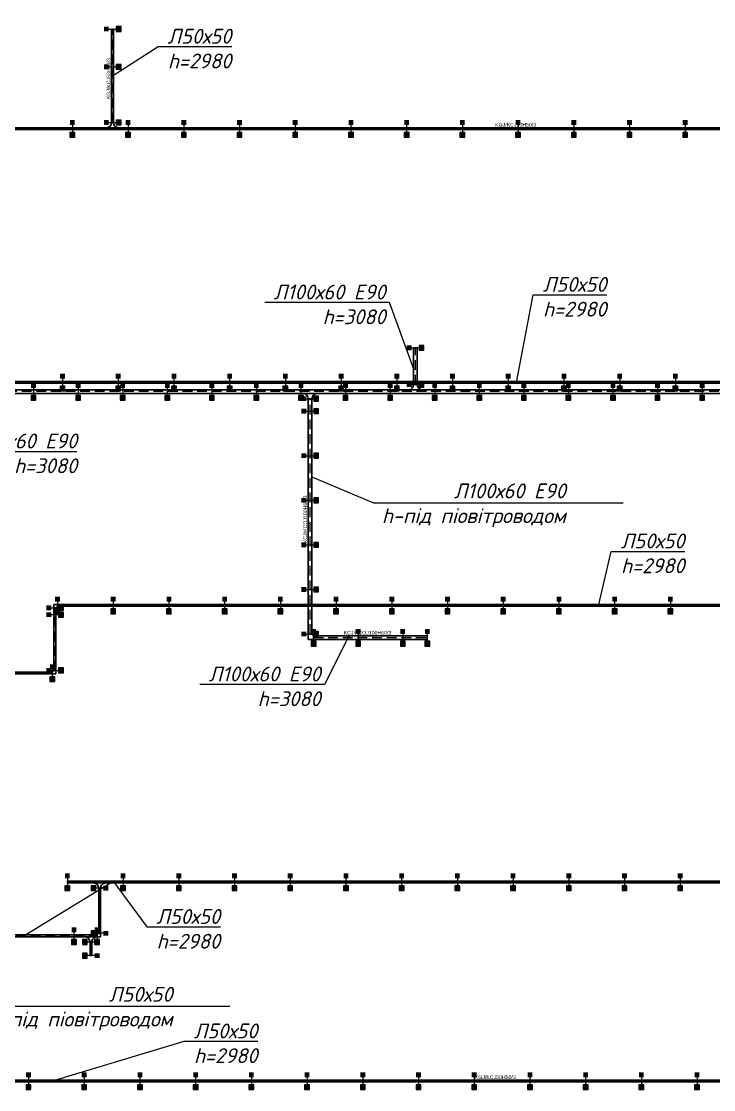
# Model space of a CAD drawing. Extents: x 221643 to 289394, y 86804 to 109436.
# Drawn here: x 225059 to 226923, y 89187 to 92063 of the extents above; entities that cross this region are included whole.
import ezdxf
from ezdxf import colors
from ezdxf.entities.mleader import LeaderData, LeaderLine
from ezdxf.math import Vec2, Vec3

# ---------------------------------------------------------------- set-up
doc = ezdxf.new("R2010")
doc.units = 0
doc.linetypes.add('DASHED2', pattern=[0.375, 0.25, -0.125])
doc.layers.add('BAKS_opis', color=7, linetype='Continuous')
for name, color, linetype, lineweight in [('E_Лотки', 5, 'Continuous', 30), ('E_Лотки_аварійні', 1, 'Continuous', 30), ('E_Позначення', 7, 'Continuous', 15)]:
    doc.layers.add(name, color=color, linetype=linetype, lineweight=lineweight)
doc.layers.add('E_Лотки_опори_опуски', color=2, linetype='Continuous', plot=False)
doc.styles.add('ROMANS', font='ROMANS')
doc.styles.get("Standard").update_dxf_attribs({"font": 'arial.ttf'})
doc.styles.add('ГОСТ 2.304', font='isocpeui.ttf')

# ---------------------------------------------------------------- blocks, each defined once
blk = doc.blocks.new('A$C3C5B6495')
at = {"linetype": 'Continuous'}
for p, q in [((0, 33), (0, 0)), ((14, 19), (14, 14))]:
    blk.add_line(p, q, dxfattribs=at)
for centre, start, end in [((14, 33), 180, 270), ((14, 0), 90, 180)]:
    blk.add_arc(centre, 14, start, end, dxfattribs=at)
blk = doc.blocks.new('TKD___50')
blk.add_blockref('A$C3C5B6495', (0, -16.5))
blk = doc.blocks.new('A$C4863500E')
at = {"linetype": 'Continuous'}
for p, q in [((380, 140), (0, 140)), ((240, 0), (140, 0))]:
    blk.add_line(p, q, dxfattribs=at)
for centre, start, end in [((0, 0), 0, 90), ((380, 0), 90, 180)]:
    blk.add_arc(centre, 140, start, end, dxfattribs=at)
blk = doc.blocks.new('TKD___100')
at = {"xscale": 0.1, "yscale": 0.1, "zscale": 0.1}
blk.add_blockref('A$C4863500E', (-19, -14), dxfattribs=at)
at = {"style": 'ROMANS', "flags": 9}
for tag, p in [('SYMBOL', (4.9, 15)), ('ID', (4.9, 14.7)), ('NAME', (4.9, 14.4)), ('TYP', (4.9, 14)), ('LENGTH', (4.9, 13.7)), ('ATT_1', (4.9, 13.4)), ('ATT_2', (4.9, 13)), ('ATT_3', (4.9, 12.7)), ('ATT_4', (4.9, 12.3)), ('ATT_5', (4.9, 11.9)), ('LUSTRO', (4.9, 11.6)), ('P1', (4.9, 11.2)), ('P2', (4.9, 10.9)), ('AN', (4.9, 10.6))]:
    blk.add_attdef(tag, p, '', height=0.3, dxfattribs=at)
blk = doc.blocks.new('A$C44C0357C')
at = {"linetype": 'Continuous'}
for p, q in [((0, 95), (50, 95)), ((0, 95), (0, 0)), ((95, 0), (0, 0)), ((50, 95), (95, 50)), ((95, 50), (95, 0))]:
    blk.add_line(p, q, dxfattribs=at)
blk = doc.blocks.new('KK___50')
at = {"xscale": 0.1, "yscale": 0.1, "zscale": 0.1, "rotation": 270}
blk.add_blockref('A$C44C0357C', (-2.5, 9.5), dxfattribs=at)
at = {"style": 'ROMANS', "flags": 9}
for tag, p in [('SYMBOL', (-1370.4, 2080.3)), ('ID', (-1370, 2080.3)), ('NAME', (-1369.7, 2080.3)), ('TYP', (-1369.4, 2080.3)), ('LENGTH', (-1369.1, 2080.3)), ('ATT_1', (-1368.7, 2080.3)), ('ATT_2', (-1368.4, 2080.3)), ('ATT_3', (-1368, 2080.3)), ('ATT_4', (-1367.7, 2080.3)), ('ATT_5', (-1367.3, 2080.3)), ('LUSTRO', (-1366.9, 2080.3)), ('P1', (-1366.6, 2080.3)), ('P2', (-1366.3, 2080.3)), ('AN', (-1366, 2080.3))]:
    blk.add_attdef(tag, p, '', height=0.3, rotation=90, dxfattribs=at)
blk = doc.blocks.new('BAKS_1494')
at = {"layer": 'BAKS_opis', "linetype": 'DASHED2', "ltscale": 105}
blk.add_line((0, 0), (2462.2, 0), dxfattribs=at)
at = {"layer": 'E_Лотки'}
for points in [[(0, -2.5), (2462.2, -2.5), (2462.2, 2.5), (0, 2.5)], [(0, 2.5), (2462.2, 2.5), (2462.2, -2.5), (0, -2.5)], [(0, 2.5), (2462.2, 2.5), (2462.2, 2.5), (0, 2.5)], [(0, -2.5), (2462.2, -2.5), (2462.2, -2.5), (0, -2.5)]]:
    blk.add_3dface(points, dxfattribs=at)
at = {"flags": 1}
for tag, p in [('ID', (0, 2.5)), ('LENGTH', (0, 0)), ('ATT_1', (2469.2, 0)), ('ATT_2', (2469.2, 0)), ('ATT_3', (2469.2, 0)), ('ATT_4', (2469.2, 0)), ('ATT_5', (2469.2, 0)), ('AN', (2469.2, 0)), ('TYP', (2469.2, 0)), ('NAME', (2469.2, 0)), ('P1X', (2469.2, 0)), ('P2X', (2469.2, 0)), ('P1Y', (2469.2, 0)), ('P2Y', (2469.2, 0))]:
    blk.add_attdef(tag, p, '', height=2.5, dxfattribs=at)
at = {"layer": 'BAKS_opis'}
blk.add_attdef('SYMBOL', (1171.6, 5.5), '', height=10, rotation=0, dxfattribs=at)
blk = doc.blocks.new('BAKS_1497')
at = {"layer": 'BAKS_opis', "linetype": 'DASHED2', "ltscale": 105}
blk.add_line((0, 0), (4695.4, 0), dxfattribs=at)
at = {"layer": 'E_Лотки'}
for points in [[(0, -2.5), (4695.4, -2.5), (4695.4, 2.5), (0, 2.5)], [(0, 2.5), (4695.4, 2.5), (4695.4, -2.5), (0, -2.5)], [(0, 2.5), (4695.4, 2.5), (4695.4, 2.5), (0, 2.5)], [(0, -2.5), (4695.4, -2.5), (4695.4, -2.5), (0, -2.5)]]:
    blk.add_3dface(points, dxfattribs=at)
at = {"flags": 1}
for tag, p in [('ID', (0, 2.5)), ('LENGTH', (0, 0)), ('ATT_1', (4702.4, 0)), ('ATT_2', (4702.4, 0)), ('ATT_3', (4702.4, 0)), ('ATT_4', (4702.4, 0)), ('ATT_5', (4702.4, 0)), ('AN', (4702.4, 0)), ('TYP', (4702.4, 0)), ('NAME', (4702.4, 0)), ('P1X', (4702.4, 0)), ('P2X', (4702.4, 0)), ('P1Y', (4702.4, 0)), ('P2Y', (4702.4, 0))]:
    blk.add_attdef(tag, p, '', height=2.5, dxfattribs=at)
at = {"layer": 'BAKS_opis'}
blk.add_attdef('SYMBOL', (2288.2, 5.5), '', height=10, dxfattribs=at)
blk = doc.blocks.new('BAKS_1503')
at = {"layer": 'BAKS_opis', "linetype": 'DASHED2', "ltscale": 105}
blk.add_line((0, 0), (-7077.6, 0), dxfattribs=at)
at = {"layer": 'E_Лотки'}
for points in [[(0, 2.5), (-7077.6, 2.5), (-7077.6, -2.5), (0, -2.5)], [(0, 2.5), (-7077.6, 2.5), (-7077.6, 2.5), (0, 2.5)], [(0, -2.5), (-7077.6, -2.5), (-7077.6, 2.5), (0, 2.5)], [(0, -2.5), (-7077.6, -2.5), (-7077.6, -2.5), (0, -2.5)]]:
    blk.add_3dface(points, dxfattribs=at)
at = {"flags": 1}
for tag, p in [('ATT_1', (-7077.6, 0)), ('ATT_2', (-7077.6, 0)), ('ATT_3', (-7077.6, 0)), ('ATT_4', (-7077.6, 0)), ('ATT_5', (-7077.6, 0)), ('AN', (-7077.6, 0)), ('TYP', (-7077.6, 0)), ('NAME', (-7077.6, 0)), ('P1X', (-7077.6, 0)), ('P2X', (-7077.6, 0)), ('P1Y', (-7077.6, 0)), ('P2Y', (-7077.6, 0)), ('LUSTRO', (-7077.6, 0)), ('LENGTH', (7, 0)), ('ID', (7, -2.5))]:
    blk.add_attdef(tag, p, '', height=2.5, dxfattribs=at)
at = {"layer": 'BAKS_opis'}
blk.add_attdef('SYMBOL', (-3598.3, 5.5), '', height=10, rotation=360, dxfattribs=at)
blk = doc.blocks.new('BAKS_1524')
at = {"layer": 'BAKS_opis', "linetype": 'DASHED2', "ltscale": 105}
blk.add_line((0, 0), (0, -36.5), dxfattribs=at)
at = {"layer": 'E_Лотки'}
for points in [[(-2.5, 0), (-2.5, -36.5), (2.5, -36.5), (2.5, 0)], [(-2.5, 0), (-2.5, -36.5), (-2.5, -36.5), (-2.5, 0)], [(2.5, 0), (2.5, -36.5), (-2.5, -36.5), (-2.5, 0)], [(2.5, 0), (2.5, -36.5), (2.5, -36.5), (2.5, 0)]]:
    blk.add_3dface(points, dxfattribs=at)
at = {"flags": 1}
for tag, p in [('LENGTH', (0, 0)), ('ID', (2.5, 0)), ('ATT_1', (0, -36.5)), ('ATT_2', (0, -36.5)), ('ATT_3', (0, -36.5)), ('ATT_4', (0, -36.5)), ('ATT_5', (0, -36.5)), ('AN', (0, -36.5)), ('TYP', (0, -36.5)), ('NAME', (0, -36.5)), ('P1X', (0, -36.5)), ('P2X', (0, -36.5)), ('P1Y', (0, -36.5)), ('P2Y', (0, -36.5)), ('LUSTRO', (0, -36.5))]:
    blk.add_attdef(tag, p, '', height=2.5, dxfattribs=at)
at = {"layer": 'BAKS_opis', "flags": 1}
blk.add_attdef('SYMBOL', (5.5, -18.2), '', height=10, rotation=270, dxfattribs=at)
blk = doc.blocks.new('BAKS_1526')
at = {"layer": 'BAKS_opis', "linetype": 'DASHED2', "ltscale": 105}
blk.add_line((0, 0), (3602.6, 0), dxfattribs=at)
at = {"layer": 'E_Лотки'}
for points in [[(0, -2.5), (3602.6, -2.5), (3602.6, 2.5), (0, 2.5)], [(0, 2.5), (3602.6, 2.5), (3602.6, -2.5), (0, -2.5)], [(0, 2.5), (3602.6, 2.5), (3602.6, 2.5), (0, 2.5)], [(0, -2.5), (3602.6, -2.5), (3602.6, -2.5), (0, -2.5)]]:
    blk.add_3dface(points, dxfattribs=at)
at = {"flags": 1}
for tag, p in [('ID', (0, 2.5)), ('LENGTH', (0, 0)), ('ATT_1', (3602.6, 0)), ('ATT_2', (3602.6, 0)), ('ATT_3', (3602.6, 0)), ('ATT_4', (3602.6, 0)), ('ATT_5', (3602.6, 0)), ('AN', (3602.6, 0)), ('TYP', (3602.6, 0)), ('NAME', (3602.6, 0)), ('P1X', (3602.6, 0)), ('P2X', (3602.6, 0)), ('P1Y', (3602.6, 0)), ('P2Y', (3602.6, 0)), ('LUSTRO', (3602.6, 0))]:
    blk.add_attdef(tag, p, '', height=2.5, dxfattribs=at)
at = {"layer": 'BAKS_opis'}
blk.add_attdef('SYMBOL', (1738.3, 5.5), '', height=10, dxfattribs=at)
blk = doc.blocks.new('BAKS_1528')
at = {"layer": 'BAKS_opis', "linetype": 'DASHED2', "ltscale": 105}
blk.add_line((0, 0), (0, 251.6), dxfattribs=at)
at = {"layer": 'E_Лотки'}
for points in [[(2.5, 0), (2.5, 251.6), (-2.5, 251.6), (-2.5, 0)], [(-2.5, 0), (-2.5, 251.6), (2.5, 251.6), (2.5, 0)], [(-2.5, 0), (-2.5, 251.6), (-2.5, 251.6), (-2.5, 0)], [(2.5, 0), (2.5, 251.6), (2.5, 251.6), (2.5, 0)]]:
    blk.add_3dface(points, dxfattribs=at)
at = {"flags": 1}
for tag, p in [('ATT_1', (0, 251.6)), ('ATT_2', (0, 251.6)), ('ATT_3', (0, 251.6)), ('ATT_4', (0, 251.6)), ('ATT_5', (0, 251.6)), ('AN', (0, 251.6)), ('TYP', (0, 251.6)), ('NAME', (0, 251.6)), ('P1X', (0, 251.6)), ('P2X', (0, 251.6)), ('P1Y', (0, 251.6)), ('P2Y', (0, 251.6)), ('LUSTRO', (0, 251.6)), ('ID', (-2.5, 0)), ('LENGTH', (0, 0))]:
    blk.add_attdef(tag, p, '', height=2.5, dxfattribs=at)
at = {"layer": 'BAKS_opis'}
blk.add_attdef('SYMBOL', (-5.5, 62.8), '', height=10, rotation=90, dxfattribs=at)
blk = doc.blocks.new('BAKS_1531')
at = {"layer": 'BAKS_opis', "linetype": 'DASHED2', "ltscale": 105}
blk.add_line((0, 0), (6090.5, 0, 0), dxfattribs=at)
at = {"layer": 'E_Лотки'}
for points in [[(0, -2.5), (6090.5, -2.5, 0), (6090.5, 2.5, 0), (0, 2.5)], [(0, 2.5), (6090.5, 2.5, 0), (6090.5, -2.5, 0), (0, -2.5)], [(0, 2.5), (6090.5, 2.5, 0), (6090.5, 2.5, 0), (0, 2.5)], [(0, -2.5), (6090.5, -2.5, 0), (6090.5, -2.5, 0), (0, -2.5)]]:
    blk.add_3dface(points, dxfattribs=at)
at = {"flags": 1}
for tag, p in [('ID', (0, 2.5)), ('LENGTH', (0, 0)), ('ATT_1', (6090.5, 0, 0)), ('ATT_2', (6090.5, 0, 0)), ('ATT_3', (6090.5, 0, 0)), ('ATT_4', (6090.5, 0, 0)), ('ATT_5', (6090.5, 0, 0)), ('AN', (6090.5, 0, 0)), ('TYP', (6090.5, 0, 0)), ('NAME', (6090.5, 0, 0)), ('P1X', (6090.5, 0, 0)), ('P2X', (6090.5, 0, 0)), ('P1Y', (6090.5, 0, 0)), ('P2Y', (6090.5, 0, 0)), ('LUSTRO', (6090.5, 0, 0))]:
    blk.add_attdef(tag, p, '', height=2.5, dxfattribs=at)
at = {"layer": 'BAKS_opis'}
blk.add_attdef('SYMBOL', (2982.2, 5.5), '', height=10, dxfattribs=at)
blk = doc.blocks.new('BAKS_1571')
at = {"layer": 'BAKS_opis', "linetype": 'DASHED2', "ltscale": 105}
blk.add_line((0, 0), (-5033.5, 0), dxfattribs=at)
at = {"layer": 'E_Лотки_аварійні'}
for points in [[(0, 5), (-5033.5, 5), (-5033.5, -5), (0, -5)], [(0, 5), (-5033.5, 5), (-5033.5, 5), (0, 5)], [(0, -5), (-5033.5, -5), (-5033.5, 5), (0, 5)], [(0, -5), (-5033.5, -5), (-5033.5, -5), (0, -5)]]:
    blk.add_3dface(points, dxfattribs=at)
at = {"flags": 1}
for tag, p in [('ATT_1', (-5033.5, 0)), ('ATT_2', (-5033.5, 0)), ('ATT_3', (-5033.5, 0)), ('ATT_4', (-5033.5, 0)), ('ATT_5', (-5033.5, 0)), ('AN', (-5033.5, 0)), ('TYP', (-5033.5, 0)), ('NAME', (-5033.5, 0)), ('P1X', (-5033.5, 0)), ('P2X', (-5033.5, 0)), ('P1Y', (-5033.5, 0)), ('P2Y', (-5033.5, 0)), ('LUSTRO', (-5033.5, 0)), ('LENGTH', (0, 0)), ('ID', (0, -5))]:
    blk.add_attdef(tag, p, '', height=2.5, dxfattribs=at)
at = {"layer": 'BAKS_opis'}
blk.add_attdef('SYMBOL', (-2588.8, 8), '', height=10, rotation=360, dxfattribs=at)
blk = doc.blocks.new('BAKS_1582')
at = {"layer": 'BAKS_opis', "linetype": 'DASHED2', "ltscale": 105}
blk.add_line((0, 0), (0, 99), dxfattribs=at)
at = {"layer": 'E_Лотки_аварійні'}
for points in [[(5, 0), (5, 99), (-5, 99), (-5, 0)], [(-5, 0), (-5, 99), (5, 99), (5, 0)], [(-5, 0), (-5, 99), (-5, 99), (-5, 0)], [(5, 0), (5, 99), (5, 99), (5, 0)]]:
    blk.add_3dface(points, dxfattribs=at)
at = {"flags": 1}
for tag, p in [('ATT_1', (0, 99)), ('ATT_2', (0, 99)), ('ATT_3', (0, 99)), ('ATT_4', (0, 99)), ('ATT_5', (0, 99)), ('AN', (0, 99)), ('TYP', (0, 99)), ('NAME', (0, 99)), ('P1X', (0, 99)), ('P2X', (0, 99)), ('P1Y', (0, 99)), ('P2Y', (0, 99)), ('LUSTRO', (0, 99)), ('ID', (-5, 0)), ('LENGTH', (0, 0))]:
    blk.add_attdef(tag, p, '', height=2.5, dxfattribs=at)
at = {"layer": 'BAKS_opis', "flags": 1}
blk.add_attdef('SYMBOL', (8, 49.5), '', height=10, rotation=270, dxfattribs=at)
blk = doc.blocks.new('_None')
blk = doc.blocks.new('BAKS_1638')
at = {"layer": 'BAKS_opis', "linetype": 'DASHED2', "ltscale": 105}
blk.add_line((0, 0), (0, -121.5), dxfattribs=at)
at = {"layer": 'E_Лотки'}
for points in [[(-2.5, 0), (-2.5, -121.5), (2.5, -121.5), (2.5, 0)], [(2.5, 0), (2.5, -121.5), (-2.5, -121.5), (-2.5, 0)], [(2.5, 0), (2.5, -121.5), (2.5, -121.5), (2.5, 0)], [(-2.5, 0), (-2.5, -121.5), (-2.5, -121.5), (-2.5, 0)]]:
    blk.add_3dface(points, dxfattribs=at)
at = {"flags": 1}
for tag, p in [('LENGTH', (0, 0)), ('ID', (2.5, 0)), ('ATT_1', (0, -121.5)), ('ATT_2', (0, -121.5)), ('ATT_3', (0, -121.5)), ('ATT_4', (0, -121.5)), ('ATT_5', (0, -121.5)), ('AN', (0, -121.5)), ('TYP', (0, -121.5)), ('NAME', (0, -121.5)), ('P1X', (0, -121.5)), ('P2X', (0, -121.5)), ('P1Y', (0, -121.5)), ('P2Y', (0, -121.5)), ('LUSTRO', (0, -121.5))]:
    blk.add_attdef(tag, p, '', height=2.5, dxfattribs=at)
at = {"layer": 'BAKS_opis', "flags": 1}
blk.add_attdef('SYMBOL', (5.5, -60.8), '', height=10, rotation=270, dxfattribs=at)
blk = doc.blocks.new('BAKS_1644')
at = {"layer": 'BAKS_opis', "linetype": 'DASHED2', "ltscale": 105}
blk.add_line((0, 0), (422.4, 0), dxfattribs=at)
at = {"layer": 'E_Лотки'}
for points in [[(0, -2.5), (422.4, -2.5), (422.4, 2.5), (0, 2.5)], [(0, 2.5), (422.4, 2.5), (422.4, -2.5), (0, -2.5)], [(0, 2.5), (422.4, 2.5), (422.4, 2.5), (0, 2.5)], [(0, -2.5), (422.4, -2.5), (422.4, -2.5), (0, -2.5)]]:
    blk.add_3dface(points, dxfattribs=at)
at = {"flags": 1}
for tag, p in [('ID', (0, 2.5)), ('LENGTH', (0, 0)), ('TYP', (429.4, 0)), ('ATT_1', (429.4, 0)), ('ATT_2', (429.4, 0)), ('ATT_3', (429.4, 0)), ('ATT_4', (429.4, 0)), ('ATT_5', (429.4, 0)), ('AN', (429.4, 0)), ('NAME', (429.4, 0)), ('P1X', (429.4, 0)), ('P2X', (429.4, 0)), ('P1Y', (429.4, 0)), ('P2Y', (429.4, 0))]:
    blk.add_attdef(tag, p, '', height=2.5, dxfattribs=at)
at = {"layer": 'BAKS_opis'}
blk.add_attdef('SYMBOL', (151.7, 5.5), '', height=10, dxfattribs=at)
blk = doc.blocks.new('BAKS_1645')
at = {"layer": 'BAKS_opis', "linetype": 'DASHED2', "ltscale": 105}
blk.add_line((0, 0), (5647.1, 0), dxfattribs=at)
at = {"layer": 'E_Лотки'}
for points in [[(0, -2.5), (5647.1, -2.5), (5647.1, 2.5), (0, 2.5)], [(0, 2.5), (5647.1, 2.5), (5647.1, -2.5), (0, -2.5)], [(0, 2.5), (5647.1, 2.5), (5647.1, 2.5), (0, 2.5)], [(0, -2.5), (5647.1, -2.5), (5647.1, -2.5), (0, -2.5)]]:
    blk.add_3dface(points, dxfattribs=at)
at = {"flags": 1}
for tag, p in [('ID', (-7, 2.5)), ('LENGTH', (-7, 0)), ('TYP', (5647.1, 0)), ('ATT_1', (5647.1, 0)), ('ATT_2', (5647.1, 0)), ('ATT_3', (5647.1, 0)), ('ATT_4', (5647.1, 0)), ('ATT_5', (5647.1, 0)), ('AN', (5647.1, 0)), ('NAME', (5647.1, 0)), ('P1X', (5647.1, 0)), ('P2X', (5647.1, 0)), ('P1Y', (5647.1, 0)), ('P2Y', (5647.1, 0)), ('LUSTRO', (5647.1, 0))]:
    blk.add_attdef(tag, p, '', height=2.5, dxfattribs=at)
at = {"layer": 'BAKS_opis'}
blk.add_attdef('SYMBOL', (2757, 5.5), '', height=10, dxfattribs=at)
blk = doc.blocks.new('BAKS_1646')
at = {"layer": 'BAKS_opis', "linetype": 'DASHED2', "ltscale": 105}
blk.add_line((0, 0), (0, 168.3), dxfattribs=at)
at = {"layer": 'E_Лотки'}
for points in [[(2.5, 0), (2.5, 168.3), (-2.5, 168.3), (-2.5, 0)], [(-2.5, 0), (-2.5, 168.3), (2.5, 168.3), (2.5, 0)], [(-2.5, 0), (-2.5, 168.3), (-2.5, 168.3), (-2.5, 0)], [(2.5, 0), (2.5, 168.3), (2.5, 168.3), (2.5, 0)]]:
    blk.add_3dface(points, dxfattribs=at)
at = {"flags": 1}
for tag, p in [('ATT_1', (0, 175.3)), ('ATT_2', (0, 175.3)), ('ATT_3', (0, 175.3)), ('ATT_4', (0, 175.3)), ('ATT_5', (0, 175.3)), ('AN', (0, 175.3)), ('TYP', (0, 175.3)), ('NAME', (0, 175.3)), ('P1X', (0, 175.3)), ('P2X', (0, 175.3)), ('P1Y', (0, 175.3)), ('P2Y', (0, 175.3)), ('ID', (-2.5, -7)), ('LENGTH', (0, -7))]:
    blk.add_attdef(tag, p, '', height=2.5, dxfattribs=at)
at = {"layer": 'BAKS_opis', "flags": 1}
blk.add_attdef('SYMBOL', (-5.5, 84.1), '', height=10, rotation=90, dxfattribs=at)
blk = doc.blocks.new('A$C7FF703E6')
at = {"linetype": 'Continuous'}
for p, q in [((0, 145), (100, 145)), ((0, 145), (0, 0)), ((100, 145), (145, 100)), ((145, 100), (145, 0)), ((145, 0), (0, 0))]:
    blk.add_line(p, q, dxfattribs=at)
blk = doc.blocks.new('KK___100')
at = {"xscale": 0.1, "yscale": 0.1, "zscale": 0.1, "rotation": 270}
blk.add_blockref('A$C7FF703E6', (-5, 14.5), dxfattribs=at)
at = {"style": 'ROMANS', "flags": 9}
for tag, p in [('SYMBOL', (-1386.7, 2120.9)), ('ID', (-1386.4, 2120.9)), ('NAME', (-1386.1, 2120.9)), ('TYP', (-1385.8, 2120.9)), ('LENGTH', (-1385.4, 2120.9)), ('ATT_1', (-1385.1, 2120.9)), ('ATT_2', (-1384.8, 2120.9)), ('ATT_3', (-1384.4, 2120.9)), ('ATT_4', (-1384, 2120.9)), ('ATT_5', (-1383.7, 2120.9)), ('LUSTRO', (-1383.3, 2120.9)), ('P1', (-1383, 2120.9)), ('P2', (-1382.7, 2120.9)), ('AN', (-1382.4, 2120.9))]:
    blk.add_attdef(tag, p, '', height=0.3, rotation=90, dxfattribs=at)
blk = doc.blocks.new('BAKS_1649')
at = {"layer": 'BAKS_opis', "linetype": 'DASHED2', "ltscale": 105}
blk.add_line((0, 0), (306, 0), dxfattribs=at)
at = {"layer": 'E_Лотки_аварійні'}
for points in [[(0, -5), (306, -5), (306, 5), (0, 5)], [(0, 5), (306, 5), (306, -5), (0, -5)], [(0, 5), (306, 5), (306, 5), (0, 5)], [(0, -5), (306, -5), (306, -5), (0, -5)]]:
    blk.add_3dface(points, dxfattribs=at)
at = {"flags": 1}
for tag, p in [('ID', (0, 5)), ('LENGTH', (0, 0)), ('TYP', (306, 0)), ('ATT_1', (306, 0)), ('ATT_2', (306, 0)), ('ATT_3', (306, 0)), ('ATT_4', (306, 0)), ('ATT_5', (306, 0)), ('AN', (306, 0)), ('NAME', (306, 0)), ('P1X', (306, 0)), ('P2X', (306, 0)), ('P1Y', (306, 0)), ('P2Y', (306, 0)), ('LUSTRO', (306, 0))]:
    blk.add_attdef(tag, p, '', height=2.5, dxfattribs=at)
at = {"layer": 'BAKS_opis'}
blk.add_attdef('SYMBOL', (81, 8), '', height=10, dxfattribs=at)
blk = doc.blocks.new('BAKS_1650')
at = {"layer": 'BAKS_opis', "linetype": 'DASHED2', "ltscale": 105}
blk.add_line((0, 0), (0, 633.5), dxfattribs=at)
at = {"layer": 'E_Лотки_аварійні'}
for points in [[(5, 0), (5, 633.5), (-5, 633.5), (-5, 0)], [(-5, 0), (-5, 633.5), (5, 633.5), (5, 0)], [(-5, 0), (-5, 633.5), (-5, 633.5), (-5, 0)], [(5, 0), (5, 633.5), (5, 633.5), (5, 0)]]:
    blk.add_3dface(points, dxfattribs=at)
at = {"flags": 1}
for tag, p in [('ATT_2', (0, 633.5)), ('ATT_3', (0, 633.5)), ('ATT_1', (0, 633.5)), ('ATT_4', (0, 633.5)), ('ATT_5', (0, 633.5)), ('AN', (0, 633.5)), ('TYP', (0, 633.5)), ('P2X', (0, 633.5)), ('P2Y', (0, 633.5)), ('LUSTRO', (0, 633.5)), ('NAME', (0, 633.5)), ('P1X', (0, 633.5)), ('P1Y', (0, 633.5)), ('ID', (-5, 0)), ('LENGTH', (0, 0))]:
    blk.add_attdef(tag, p, '', height=2.5, dxfattribs=at)
at = {"layer": 'BAKS_opis'}
blk.add_attdef('SYMBOL', (-8, 244.8), '', height=10, rotation=90, dxfattribs=at)
blk = doc.blocks.new('podpora_200')
for points in [[(-6.5, 10), (0, 10), (6.5, 10), (6.5, 23.1), (-6.5, 23.1)], [(-6.5, -23.1), (6.5, -23.1), (6.5, -10), (-6.5, -10)]]:
    blk.add_hatch(color=256).paths.add_polyline_path(points)
blk.add_line((0, 10), (0, -10))
blk.add_lwpolyline([(-6.5, -23.1), (6.5, -23.1), (6.5, -10), (-6.5, -10)], close=True)
at = {"style": 'ROMANS', "flags": 9}
for tag, p in [('SYMBOL', (3.3, 14.9)), ('TYP', (3.3, 13.9)), ('ATT_1', (3.3, 13.2)), ('ATT_2', (3.3, 12.9)), ('ATT_3', (3.3, 12.5)), ('ATT_4', (3.3, 12.2)), ('ATT_5', (3.3, 11.8)), ('AN', (3.3, 10.8)), ('ELEM', (3.3, 10.5)), ('ID', (3.3, 14.5)), ('NAME', (3.3, 14.2)), ('LENGTH', (3.3, 13.6)), ('P1', (3.3, 11.4)), ('P2', (3.3, 11.1))]:
    blk.add_attdef(tag, p, '', height=0.3, dxfattribs=at)

msp = doc.modelspace()

# ---------------------------------------------------------------- block references
at = {"layer": 'E_Лотки'}
for name, p in [('BAKS_1528', (225304.5036, 91790.5672)), ('BAKS_1526', (224596.5036, 91774.0672)), ('BAKS_1644', (224720.0036, 90308.8888)), ('BAKS_1494', (222800.828, 89601.1718)), ('BAKS_1503', (229878.3993, 89210.4799))]:
    msp.add_blockref(name, p, dxfattribs=at).add_auto_attribs({'SYMBOL': 'KGJ/KCJ50H50/3'})
for name, p, rotation in [('TKD___50', (225304.5036, 91776.5672), 89.99999999999999), ('KK___50', (225149.451, 90484.1718), 359.9999999999963), ('TKD___50', (225270.0036, 89743.6718), 270), ('TKD___50', (225246.5036, 89598.6718), 270)]:
    msp.add_blockref(name, p, dxfattribs=dict(at, rotation=rotation))
for name, p in [('BAKS_1531', (224720.0036, 91091.1718)), ('BAKS_1645', (225156.451, 90491.1718)), ('BAKS_1646', (225149.451, 90315.8888)), ('BAKS_1497', (225183.0036, 89746.1718)), ('BAKS_1638', (225270.0036, 89729.6718)), ('BAKS_1524', (225246.5036, 89584.6718))]:
    msp.add_blockref(name, p, dxfattribs=at)
at = {"layer": 'E_Лотки', "xscale": -1}
for p, rotation in [((225142.451, 90308.8888), 270), ((225263.0036, 89601.1718), 270.0000000011028)]:
    msp.add_blockref('KK___50', p, dxfattribs=dict(at, rotation=rotation))
at = {"layer": 'E_Лотки_аварійні'}
for name, p in [('BAKS_1582', (226120.0036, 91085.1718)), ('BAKS_1571', (229772.0036, 91066.1718))]:
    msp.add_blockref(name, p, dxfattribs=at)
at = {"layer": 'E_Лотки_аварійні', "xscale": -1, "rotation": 180}
for name, p in [('TKD___100', (226120.0036, 91071.1718)), ('KK___100', (225836.5036, 90413.6408))]:
    msp.add_blockref(name, p, dxfattribs=at)
at = {"layer": 'E_Лотки_аварійні', "xscale": -1}
msp.add_blockref('TKD___100', (225836.5036, 91061.1718), dxfattribs=at)
at = {"layer": 'E_Лотки_аварійні'}
for name, p in [('BAKS_1650', (225836.5036, 90413.6408)), ('BAKS_1649', (225846.0036, 90404.1408))]:
    msp.add_blockref(name, p, dxfattribs=at).add_auto_attribs({'SYMBOL': 'KCJ/KCOJ100H60/3'})
at = {"layer": 'E_Лотки_опори_опуски'}
for p, rotation in [((225304.5036, 92042.1717), 90), ((225304.5036, 91940.5672), 90), ((225304.5036, 91790.5672), 90), ((226120.0036, 91184.1718), 90), ((226120.0036, 91085.1718), 90), ((225836.5036, 91047.1718), 90), ((225836.5036, 91013.6408), 90), ((225836.5036, 90893.6408), 90), ((225836.5036, 90773.6408), 90), ((225836.5036, 90653.6408), 90), ((225836.5036, 90533.6408), 90), ((225149.451, 90484.1718), 90), ((225149.451, 90465.8888), 90), ((225836.5036, 90413.6408), 90), ((225149.451, 90315.8888), 90), ((225270.0036, 89729.6718), 270), ((225270.0036, 89608.1718), 270), ((225246.5036, 89584.6718), 270), ((225246.5036, 89548.1718), 270)]:
    msp.add_blockref('podpora_200', p, dxfattribs=dict(at, rotation=rotation))
for p in [(225196.5036, 91774.0672), (225346.5036, 91774.0672), (225496.5036, 91774.0672), (225646.5036, 91774.0672), (225796.5036, 91774.0672), (225946.5036, 91774.0672), (226096.5036, 91774.0672), (226246.5036, 91774.0672), (226396.5036, 91774.0672), (226546.5036, 91774.0672), (226696.5036, 91774.0672), (226846.5036, 91774.0672), (225170.0036, 91091.1718), (225320.0036, 91091.1718), (225470.0036, 91091.1718), (225620.0036, 91091.1718), (225770.0036, 91091.1718), (225920.0036, 91091.1718), (226070.0036, 91091.1718), (226220.0036, 91091.1718), (226370.0036, 91091.1718), (226520.0036, 91091.1718), (226670.0036, 91091.1718), (226820.0036, 91091.1718), (225092.0036, 91066.1718), (225212.0036, 91066.1718), (225332.0036, 91066.1718), (225452.0036, 91066.1718), (225572.0036, 91066.1718), (225692.0036, 91066.1718), (225812.0036, 91066.1718), (225932.0036, 91066.1718), (226052.0036, 91066.1718), (226172.0036, 91066.1718), (226292.0036, 91066.1718), (226412.0036, 91066.1718), (226532.0036, 91066.1718), (226652.0036, 91066.1718), (226772.0036, 91066.1718), (226892.0036, 91066.1718), (225156.451, 90491.1718), (225306.451, 90491.1718), (225456.451, 90491.1718), (225606.451, 90491.1718), (225756.451, 90491.1718), (225906.451, 90491.1718), (226056.451, 90491.1718), (226206.451, 90491.1718), (226356.451, 90491.1718), (226506.451, 90491.1718), (226656.451, 90491.1718), (226806.451, 90491.1718), (225846.0036, 90404.1408), (225966.0036, 90404.1408), (226086.0036, 90404.1408), (226151.9746, 90404.1408), (225142.451, 90308.8888), (225183.0036, 89746.1718), (225333.0036, 89746.1718), (225483.0036, 89746.1718), (225633.0036, 89746.1718), (225783.0036, 89746.1718), (225933.0036, 89746.1718), (226083.0036, 89746.1718), (226233.0036, 89746.1718), (226383.0036, 89746.1718), (226533.0036, 89746.1718), (226683.0036, 89746.1718), (226833.0036, 89746.1718), (225200.828, 89601.1718), (225263.0036, 89601.1718), (225078.3993, 89210.4799), (225228.3993, 89210.4799), (225378.3993, 89210.4799), (225528.3993, 89210.4799), (225678.3993, 89210.4799), (225828.3993, 89210.4799), (225978.3993, 89210.4799), (226128.3993, 89210.4799), (226278.3993, 89210.4799), (226428.3993, 89210.4799), (226578.3993, 89210.4799), (226728.3993, 89210.4799), (226878.3993, 89210.4799)]:
    msp.add_blockref('podpora_200', p, dxfattribs=at)

# ---------------------------------------------------------------- next in the draw order: leaders
at = {"layer": 'E_Позначення'}
ml = msp.add_multileader_mtext('Standard', dxfattribs=at)
ml.set_content('Л50х50\\Ph=2980', color=256, style='ГОСТ 2.304')
ml.set_leader_properties(color=256, linetype='ByLayer', lineweight=-1)
ml.set_arrow_properties(name='NONE')
ml.build(insert=Vec2(0, 0))
ml.multileader.update_dxf_attribs({"has_dogleg": 0, "text_left_attachment_type": 6, "text_right_attachment_type": 6, "dogleg_length": 0, "arrow_head_size": 0.1})
ctx = ml.context
ctx.base_point, ctx.char_height, ctx.arrow_head_size, ctx.landing_gap_size, ctx.plane_origin = Vec3(225427.0812, 91994.8385), 40, 0.1, 10, Vec3(228057.0662, 91830.8929)
ctx.left_attachment, ctx.right_attachment, ctx.text_align_type = 6, 6, 2
notes = []
notes.append((ctx, [(0, (1, 1, 0), (225427.0812, 91994.8385), (1, 0), 0, [(0, [(225304.5036, 91916.3695)], 0, [])])]))
ctx.mtext.insert, ctx.mtext.alignment, ctx.mtext.flow_direction = Vec3(225624.6267, 92042.8385), 3, 5
ctx.mtext.has_bg_fill, ctx.mtext.bg_color, ctx.mtext.bg_scale_factor, ctx.mtext.bg_transparency, ctx.mtext.use_window_bg_color = 1, -1027028792, 1.5, 0, 1
ml = msp.add_multileader_mtext('Standard', dxfattribs=at)
ml.set_content('Л50х50\\Ph=2980', color=256, style='ГОСТ 2.304')
ml.set_leader_properties(color=256, linetype='ByLayer', lineweight=-1)
ml.set_arrow_properties(name='NONE')
ml.build(insert=Vec2(0, 0))
ml.multileader.update_dxf_attribs({"has_dogleg": 0, "text_left_attachment_type": 6, "text_right_attachment_type": 6, "dogleg_length": 0, "arrow_head_size": 0.1})
ctx = ml.context
ctx.base_point, ctx.char_height, ctx.arrow_head_size, ctx.landing_gap_size, ctx.plane_origin = Vec3(226437.0748, 91326.8385), 40, 0.1, 10, Vec3(229067.0598, 91162.8929)
ctx.left_attachment, ctx.right_attachment, ctx.text_align_type = 6, 6, 2
notes.append((ctx, [(0, (1, 1, 0), (226437.0748, 91326.8385), (1, 0), 0, [(0, [(226392.3774, 91091.1718)], 0, [])])]))
ctx.mtext.insert, ctx.mtext.alignment, ctx.mtext.flow_direction = Vec3(226634.6203, 91374.8385), 3, 5
ctx.mtext.has_bg_fill, ctx.mtext.bg_color, ctx.mtext.bg_scale_factor, ctx.mtext.bg_transparency, ctx.mtext.use_window_bg_color = 1, -1027028792, 1.5, 0, 1
ml = msp.add_multileader_mtext('Standard', dxfattribs=at)
ml.set_content('Л100х60 Е90\\Ph=3080', color=256, style='ГОСТ 2.304')
ml.set_leader_properties(color=256, linetype='ByLayer', lineweight=-1)
ml.set_arrow_properties(name='NONE')
ml.build(insert=Vec2(0, 0))
ml.multileader.update_dxf_attribs({"has_dogleg": 0, "text_left_attachment_type": 6, "text_right_attachment_type": 6, "dogleg_length": 0, "arrow_head_size": 0.1})
ctx = ml.context
ctx.base_point, ctx.char_height, ctx.arrow_head_size, ctx.landing_gap_size, ctx.plane_origin = Vec3(225703.9596, 91306.3161), 40, 0.1, 10, Vec3(228333.9447, 91142.3706)
ctx.left_attachment, ctx.right_attachment, ctx.text_align_type = 6, 6, 2
notes.append((ctx, [(1, (1, 1, 0), (226049.99, 91306.3161), (-1, 0), 0, [(0, [(226116.8269, 91123.9851)], 0, [])])]))
ctx.mtext.insert, ctx.mtext.alignment, ctx.mtext.flow_direction = Vec3(226039.99, 91354.3161), 3, 5
ctx.mtext.has_bg_fill, ctx.mtext.bg_color, ctx.mtext.bg_scale_factor, ctx.mtext.bg_transparency, ctx.mtext.use_window_bg_color = 1, -1027028792, 1.5, 0, 1
ml = msp.add_multileader_mtext('Standard', dxfattribs=at)
ml.set_content('Л100х60 Е90\\Ph=3080', color=256, style='ГОСТ 2.304')
ml.set_leader_properties(color=256, linetype='ByLayer', lineweight=-1)
ml.set_arrow_properties(name='NONE')
ml.build(insert=Vec2(0, 0))
ml.multileader.update_dxf_attribs({"has_dogleg": 0, "text_left_attachment_type": 6, "text_right_attachment_type": 6, "dogleg_length": 0, "arrow_head_size": 0.1})
ctx = ml.context
ctx.base_point, ctx.char_height, ctx.arrow_head_size, ctx.landing_gap_size, ctx.plane_origin = Vec3(224873.3518, 90905.3152), 40, 0.1, 10, Vec3(227503.3368, 90741.3697)
ctx.left_attachment, ctx.right_attachment, ctx.text_align_type = 6, 6, 2
notes.append((ctx, [(0, (1, 1, 0), (224873.3518, 90905.3152), (1, 0), 0, [(2, [(224784.9875, 91066.1718), (224719.5036, 91025.3744)], 0, [])])]))
ctx.mtext.insert, ctx.mtext.alignment, ctx.mtext.flow_direction = Vec3(225209.3821, 90953.3152), 3, 5
ctx.mtext.has_bg_fill, ctx.mtext.bg_color, ctx.mtext.bg_scale_factor, ctx.mtext.bg_transparency, ctx.mtext.use_window_bg_color = 1, -1027028792, 1.5, 0, 1
ml = msp.add_multileader_mtext('Standard', dxfattribs=at)
ml.set_content('Л100х60 Е90\\Ph-під піовітроводом', color=256, style='ГОСТ 2.304')
ml.set_leader_properties(color=256, linetype='ByLayer', lineweight=-1)
ml.set_arrow_properties(name='NONE')
ml.build(insert=Vec2(0, 0))
ml.multileader.update_dxf_attribs({"has_dogleg": 0, "text_left_attachment_type": 6, "text_right_attachment_type": 6, "dogleg_length": 0, "arrow_head_size": 0.1})
ctx = ml.context
ctx.base_point, ctx.char_height, ctx.arrow_head_size, ctx.landing_gap_size, ctx.plane_origin = Vec3(226007.6685, 90767.0344), 40, 0.1, 10, Vec3(228637.6535, 90603.0888)
ctx.left_attachment, ctx.right_attachment, ctx.text_align_type = 6, 6, 2
notes.append((ctx, [(0, (1, 1, 0), (226007.6685, 90767.0344), (1, 0), 0, [(0, [(225841.5036, 90836.9132)], 0, [])])]))
ctx.mtext.insert, ctx.mtext.alignment, ctx.mtext.flow_direction = Vec3(226525.123, 90819.0344), 3, 5
ctx.mtext.has_bg_fill, ctx.mtext.bg_color, ctx.mtext.bg_scale_factor, ctx.mtext.bg_transparency, ctx.mtext.use_window_bg_color = 1, -1027028792, 1.5, 0, 1
ml = msp.add_multileader_mtext('Standard', dxfattribs=at)
ml.set_content('Л100х60 Е90\\Ph=3080', color=256, style='ГОСТ 2.304')
ml.set_leader_properties(color=256, linetype='ByLayer', lineweight=-1)
ml.set_arrow_properties(name='NONE')
ml.build(insert=Vec2(0, 0))
ml.multileader.update_dxf_attribs({"has_dogleg": 0, "text_left_attachment_type": 6, "text_right_attachment_type": 6, "dogleg_length": 0, "arrow_head_size": 0.1})
ctx = ml.context
ctx.base_point, ctx.char_height, ctx.arrow_head_size, ctx.landing_gap_size, ctx.plane_origin = Vec3(225529.0199, 90278.1718), 40, 0.1, 10, Vec3(228159.0049, 90114.2262)
ctx.left_attachment, ctx.right_attachment, ctx.text_align_type = 6, 6, 2
notes.append((ctx, [(1, (1, 1, 0), (225875.0502, 90278.1718), (-1, 0), 0, [(0, [(225941.8871, 90409.5148)], 0, [])])]))
ctx.mtext.insert, ctx.mtext.alignment, ctx.mtext.flow_direction = Vec3(225865.0502, 90326.1718), 3, 5
ctx.mtext.has_bg_fill, ctx.mtext.bg_color, ctx.mtext.bg_scale_factor, ctx.mtext.bg_transparency, ctx.mtext.use_window_bg_color = 1, -1027028792, 1.5, 0, 1
ml = msp.add_multileader_mtext('Standard', dxfattribs=at)
ml.set_content('Л50х50\\Ph=2980', color=256, style='ГОСТ 2.304')
ml.set_leader_properties(color=256, linetype='ByLayer', lineweight=-1)
ml.set_arrow_properties(name='NONE')
ml.build(insert=Vec2(0, 0))
ml.multileader.update_dxf_attribs({"has_dogleg": 0, "text_left_attachment_type": 6, "text_right_attachment_type": 6, "dogleg_length": 0, "arrow_head_size": 0.1})
ctx = ml.context
ctx.base_point, ctx.char_height, ctx.arrow_head_size, ctx.landing_gap_size, ctx.plane_origin = Vec3(225396.8075, 89625.5183), 40, 0.1, 10, Vec3(227969.5333, 89229.4253)
ctx.left_attachment, ctx.right_attachment, ctx.text_align_type = 6, 6, 2
notes.append((ctx, [(0, (1, 1, 0), (225396.8075, 89625.5183), (1, 0), 0, [(0, [(225061.0208, 89598.6718), (225305.9653, 89748.6718)], 0, [])])]))
ctx.mtext.insert, ctx.mtext.alignment, ctx.mtext.flow_direction = Vec3(225594.353, 89673.5183), 3, 5
ctx.mtext.has_bg_fill, ctx.mtext.bg_color, ctx.mtext.bg_scale_factor, ctx.mtext.bg_transparency, ctx.mtext.use_window_bg_color = 1, -1027028792, 1.5, 0, 1
for ctx, leaders in notes:
    for number, flags, end, landing, length, lines in leaders:
        leader = LeaderData()
        leader.index, (leader.has_last_leader_line, leader.has_dogleg_vector, leader.attachment_direction) = number, flags
        leader.last_leader_point, leader.dogleg_vector, leader.dogleg_length = Vec3(end), Vec3(landing), length
        for number, points, colour, breaks in lines:
            line = LeaderLine()
            line.index, line.vertices, line.color, line.breaks = number, Vec3.list(points), colors.encode_raw_color(colour), breaks
            leader.lines.append(line)
        ctx.leaders.append(leader)

# ---------------------------------------------------------------- next in the draw order: leaders
ml = msp.add_multileader_mtext('Standard', dxfattribs=at)
ml.set_content('Л50х50\\Ph=2980', color=256, style='ГОСТ 2.304')
ml.set_leader_properties(color=256, linetype='ByLayer', lineweight=-1)
ml.set_arrow_properties(name='NONE')
ml.build(insert=Vec2(0, 0))
ml.multileader.update_dxf_attribs({"has_dogleg": 0, "text_left_attachment_type": 6, "text_right_attachment_type": 6, "dogleg_length": 0, "arrow_head_size": 0.1})
ctx = ml.context
ctx.base_point, ctx.char_height, ctx.arrow_head_size, ctx.landing_gap_size, ctx.plane_origin = Vec3(226647.1272, 90636.1968), 40, 0.1, 10, Vec3(229277.1122, 90472.2513)
ctx.left_attachment, ctx.right_attachment, ctx.text_align_type = 6, 6, 2
notes = []
notes.append((ctx, [(0, (1, 1, 0), (226647.1272, 90636.1968), (1, 0), 0, [(0, [(226614.0769, 90493.6718)], 0, [])])]))
ctx.mtext.insert, ctx.mtext.alignment, ctx.mtext.flow_direction = Vec3(226844.6727, 90684.1968), 3, 5
ctx.mtext.has_bg_fill, ctx.mtext.bg_color, ctx.mtext.bg_scale_factor, ctx.mtext.bg_transparency, ctx.mtext.use_window_bg_color = 1, -1027028792, 1.5, 0, 1
ml = msp.add_multileader_mtext('Standard', dxfattribs=at)
ml.set_content('Л50х50\\Ph-під піовітроводом', color=256, style='ГОСТ 2.304')
ml.set_leader_properties(color=256, linetype='ByLayer', lineweight=-1)
ml.set_arrow_properties(name='NONE')
ml.build(insert=Vec2(0, 0))
ml.multileader.update_dxf_attribs({"has_dogleg": 0, "text_left_attachment_type": 6, "text_right_attachment_type": 6, "dogleg_length": 0, "arrow_head_size": 0.1})
ctx = ml.context
ctx.base_point, ctx.char_height, ctx.arrow_head_size, ctx.landing_gap_size, ctx.plane_origin = Vec3(224948.9241, 89412.1205), 40, 0.1, 10, Vec3(227717.5938, 89225.5115)
ctx.left_attachment, ctx.right_attachment, ctx.text_align_type = 6, 6, 2
notes.append((ctx, [(0, (1, 1, 0), (224948.9241, 89412.1205), (1, 0), 0, [(1, [(224929.0323, 89598.6718), (224831.4699, 89212.9799)], 0, [])])]))
ctx.mtext.insert, ctx.mtext.alignment, ctx.mtext.flow_direction = Vec3(225466.3787, 89464.1205), 3, 5
ctx.mtext.has_bg_fill, ctx.mtext.bg_color, ctx.mtext.bg_scale_factor, ctx.mtext.bg_transparency, ctx.mtext.use_window_bg_color = 1, -1027028792, 1.5, 0, 1
for ctx, leaders in notes:
    for number, flags, end, landing, length, lines in leaders:
        leader = LeaderData()
        leader.index, (leader.has_last_leader_line, leader.has_dogleg_vector, leader.attachment_direction) = number, flags
        leader.last_leader_point, leader.dogleg_vector, leader.dogleg_length = Vec3(end), Vec3(landing), length
        for number, points, colour, breaks in lines:
            line = LeaderLine()
            line.index, line.vertices, line.color, line.breaks = number, Vec3.list(points), colors.encode_raw_color(colour), breaks
            leader.lines.append(line)
        ctx.leaders.append(leader)

# ---------------------------------------------------------------- next in the draw order: leaders
ml = msp.add_multileader_mtext('Standard', dxfattribs=at)
ml.set_content('Л50х50\\Ph=2980', color=256, style='ГОСТ 2.304')
ml.set_leader_properties(color=256, linetype='ByLayer', lineweight=-1)
ml.set_arrow_properties(name='NONE')
ml.build(insert=Vec2(0, 0))
ml.multileader.update_dxf_attribs({"has_dogleg": 0, "text_left_attachment_type": 6, "text_right_attachment_type": 6, "dogleg_length": 0, "arrow_head_size": 0.1})
ctx = ml.context
ctx.base_point, ctx.char_height, ctx.arrow_head_size, ctx.landing_gap_size, ctx.plane_origin = Vec3(225497.4581, 89317.4783), 40, 0.1, 10, Vec3(228161.8303, 89153.5327)
ctx.left_attachment, ctx.right_attachment, ctx.text_align_type = 6, 6, 2
notes = []
notes.append((ctx, [(0, (1, 1, 0), (225497.4581, 89317.4783), (1, 0), 0, [(0, [(225149.6447, 89212.9799)], 0, [])])]))
ctx.mtext.insert, ctx.mtext.alignment, ctx.mtext.flow_direction = Vec3(225695.0036, 89365.4783), 3, 5
ctx.mtext.has_bg_fill, ctx.mtext.bg_color, ctx.mtext.bg_scale_factor, ctx.mtext.bg_transparency, ctx.mtext.use_window_bg_color = 1, -1027028792, 1.5, 0, 1
for ctx, leaders in notes:
    for number, flags, end, landing, length, lines in leaders:
        leader = LeaderData()
        leader.index, (leader.has_last_leader_line, leader.has_dogleg_vector, leader.attachment_direction) = number, flags
        leader.last_leader_point, leader.dogleg_vector, leader.dogleg_length = Vec3(end), Vec3(landing), length
        for number, points, colour, breaks in lines:
            line = LeaderLine()
            line.index, line.vertices, line.color, line.breaks = number, Vec3.list(points), colors.encode_raw_color(colour), breaks
            leader.lines.append(line)
        ctx.leaders.append(leader)

doc.saveas('drawing.dxf')
